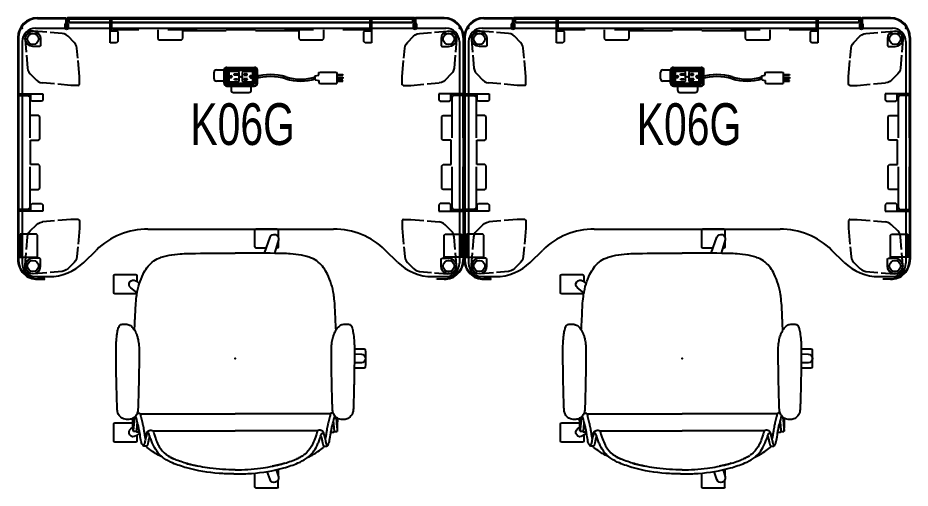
# Model space of a CAD drawing. Header units: inches. Extents: x 0 to 494, y -29 to 538.
# Drawn here: x 258.2 to 350.1, y 293.8 to 342.2 of the extents above; entities that cross this region are included whole.
import ezdxf
from ezdxf.enums import TextEntityAlignment as Align

# ---------------------------------------------------------------- set-up
doc = ezdxf.new("R2010")
doc.units = ezdxf.units.IN
doc.header["$MEASUREMENT"] = 0
for name, color, linetype in [('ELEC', 1, 'Continuous'), ('SEAT', 5, 'Continuous'), ('TABLE', 6, 'Continuous'), ('TABLE-ELEC', 1, 'Continuous'), ('TABLE-HIDDEN', 6, 'Continuous')]:
    doc.layers.add(name, color=color, linetype=linetype)
doc.styles.get("Standard").update_dxf_attribs({"font": 'arial.ttf'})

# ---------------------------------------------------------------- blocks, each defined once
blk = doc.blocks.new('phz570s_2645lc_1p')
at = {"layer": 'TABLE'}
for p, q in [((1.575, 1.07), (4.473, 1.07)), ((1.575, 1.01), (4.473, 1.01)), ((4.473, 1.07), (4.537, 1.044)), ((4.473, 1.01), (4.494, 1.001)), ((4.494, 1.001), (4.503, 0.981)), ((4.503, 0.981), (4.503, 0.07)), ((4.537, 1.044), (4.563, 0.981)), ((4.563, 0.981), (4.589, 1.044)), ((4.589, 1.044), (4.652, 1.07)), ((4.623, 0.981), (4.631, 1.001)), ((4.623, 0.07), (4.623, 0.981)), ((4.631, 1.001), (4.652, 1.01)), ((4.807, 0.967), (4.787, 0.967)), ((4.787, 0.967), (4.787, 0.605)), ((4.807, 0.605), (4.807, 0.967)), ((4.819, 0.605), (4.819, 0.98)), ((4.819, 0.98), (40.181, 0.98)), ((40.181, 0.98), (40.181, 0.605)), ((40.212, 0.967), (40.192, 0.967)), ((40.192, 0.967), (40.192, 0.605)), ((40.212, 0.605), (40.212, 0.967)), ((40.411, 1.044), (40.347, 1.07)), ((40.368, 1.001), (40.347, 1.01)), ((40.377, 0.981), (40.368, 1.001)), ((40.377, 0.07), (40.377, 0.981)), ((40.437, 0.981), (40.411, 1.044)), ((40.463, 1.044), (40.437, 0.981)), ((40.526, 1.07), (40.463, 1.044)), ((40.505, 1.001), (40.497, 0.981)), ((40.497, 0.981), (40.497, 0.07)), ((40.526, 1.01), (40.505, 1.001)), ((43.424, 1.07), (40.526, 1.07)), ((43.424, 1.01), (40.526, 1.01)), ((1.377, 0), (43.623, 0)), ((4.387, 0.456), (4.376, 0.428)), ((4.376, 0.428), (4.376, 0.093)), ((4.376, 0.093), (4.409, -0.014)), ((4.415, 0.467), (4.387, 0.456)), ((4.473, 0.467), (4.415, 0.467)), ((4.435, 0.389), (4.44, 0.403)), ((4.435, 0.093), (4.435, 0.389)), ((4.453, 0.028), (4.435, 0.093)), ((4.44, 0.403), (4.454, 0.408)), ((4.5, -0.018), (4.453, 0.028)), ((4.454, 0.408), (4.473, 0.408)), ((4.487, 0.462), (4.473, 0.467)), ((4.473, 0.408), (4.487, 0.414)), ((4.493, 0.448), (4.487, 0.462)), ((4.487, 0.414), (4.493, 0.428)), ((4.493, 0.428), (4.493, 0.448)), ((4.503, 0.07), (4.623, 0.07)), ((4.673, 0.028), (4.625, -0.018)), ((4.638, 0.462), (4.633, 0.448)), ((4.633, 0.448), (4.633, 0.428)), ((4.633, 0.428), (4.638, 0.414)), ((4.652, 0.467), (4.638, 0.462)), ((4.638, 0.414), (4.652, 0.408)), ((4.71, 0.467), (4.652, 0.467)), ((4.652, 0.408), (4.671, 0.408)), ((4.671, 0.408), (4.685, 0.403)), ((4.691, 0.093), (4.673, 0.028)), ((4.685, 0.403), (4.691, 0.389)), ((4.691, 0.389), (4.691, 0.093)), ((4.738, 0.456), (4.71, 0.467)), ((4.716, -0.014), (4.75, 0.093)), ((4.75, 0.428), (4.738, 0.456)), ((4.75, 0.093), (4.75, 0.428)), ((40.212, 0.605), (4.787, 0.605)), ((4.787, 0.605), (4.787, 0.585)), ((4.787, 0.605), (4.807, 0.605)), ((4.787, 0.585), (40.212, 0.585)), ((40.192, 0.605), (40.212, 0.605)), ((40.212, 0.585), (40.212, 0.605)), ((40.261, 0.456), (40.25, 0.428)), ((40.25, 0.428), (40.25, 0.093)), ((40.25, 0.093), (40.283, -0.014)), ((40.289, 0.467), (40.261, 0.456)), ((40.347, 0.467), (40.289, 0.467)), ((40.309, 0.389), (40.314, 0.403)), ((40.309, 0.093), (40.309, 0.389)), ((40.327, 0.028), (40.309, 0.093)), ((40.314, 0.403), (40.328, 0.408)), ((40.374, -0.018), (40.327, 0.028)), ((40.328, 0.408), (40.347, 0.408)), ((40.361, 0.462), (40.347, 0.467)), ((40.347, 0.408), (40.361, 0.414)), ((40.367, 0.448), (40.361, 0.462)), ((40.361, 0.414), (40.367, 0.428)), ((40.367, 0.428), (40.367, 0.448)), ((40.497, 0.07), (40.377, 0.07)), ((40.547, 0.028), (40.499, -0.018)), ((40.512, 0.462), (40.507, 0.448)), ((40.507, 0.448), (40.507, 0.428)), ((40.507, 0.428), (40.512, 0.414)), ((40.526, 0.467), (40.512, 0.462)), ((40.512, 0.414), (40.526, 0.408)), ((40.584, 0.467), (40.526, 0.467)), ((40.526, 0.408), (40.545, 0.408)), ((40.545, 0.408), (40.559, 0.403)), ((40.565, 0.093), (40.547, 0.028)), ((40.559, 0.403), (40.565, 0.389)), ((40.565, 0.389), (40.565, 0.093)), ((40.612, 0.456), (40.584, 0.467)), ((40.59, -0.014), (40.624, 0.093)), ((40.624, 0.428), (40.612, 0.456)), ((40.624, 0.093), (40.624, 0.428)), ((4.409, -0.014), (4.473, -0.071)), ((4.473, -0.071), (4.563, -0.094)), ((4.563, -0.034), (4.5, -0.018)), ((4.625, -0.018), (4.563, -0.034)), ((4.563, -0.094), (4.652, -0.071)), ((4.652, -0.071), (4.716, -0.014)), ((40.283, -0.014), (40.347, -0.071)), ((40.347, -0.071), (40.437, -0.094)), ((40.437, -0.034), (40.374, -0.018)), ((40.499, -0.018), (40.437, -0.034)), ((40.437, -0.094), (40.526, -0.071)), ((40.526, -0.071), (40.59, -0.014)), ((-0.453, -0.958, 0), (-0.453, -23.84, 0)), ((0, -1.377), (0, -24.213)), ((45, -1.377), (45, -24.213)), ((45.453, -0.958, 0), (45.453, -23.84, 0)), ((20.91, -4.16, -1.135), (20.855, -4.293, -1.135)), ((20.855, -4.293, -1.135), (20.855, -5.707, -1.135)), ((21.042, -4.105, -1.135), (20.91, -4.16, -1.135)), ((23.957, -4.105, -1.135), (21.042, -4.105, -1.135)), ((24.09, -4.16, -1.135), (23.957, -4.105, -1.135)), ((24.145, -4.293, -1.135), (24.09, -4.16, -1.135)), ((24.145, -5.707, -1.135), (24.145, -4.293, -1.135)), ((20.855, -5.707, -1.135), (20.91, -5.84, -1.135)), ((20.91, -5.84, -1.135), (21.042, -5.895, -1.135)), ((21.042, -5.895, -1.135), (23.957, -5.895, -1.135)), ((21.042, -5.895, -1.135), (23.957, -5.895, -1.135)), ((23.957, -5.895, -1.135), (24.09, -5.84, -1.135)), ((24.09, -5.84, -1.135), (24.145, -5.707, -1.135)), ((12.94, -20.685), (32.059, -20.685)), ((6.342, -24.123), (7.629, -22.858)), ((38.657, -24.123), (37.371, -22.858)), ((1.377, -25.59), (2.755, -25.59)), ((42.245, -25.59), (43.623, -25.59)), ((43.623, -25.59), (43.623, -25.59)), ((1.84, -25.809, 0), (1.576, -25.809)), ((1.576, -25.869), (1.84, -25.869, 0)), ((2.336, -25.869), (2.336, -25.809)), ((42.663, -25.869), (42.663, -25.809)), ((43.16, -25.809, 0), (43.424, -25.809)), ((43.424, -25.869), (43.16, -25.869, 0))]:
    blk.add_line(p, q, dxfattribs=at)
at = {"layer": 'TABLE', "extrusion": (-1, 0, 0)}
for p, q in [((40.347, 1.07), (4.652, 1.07)), ((40.347, 1.01), (4.652, 1.01)), ((45.393, -0.958, 0), (45.393, -23.84, 0)), ((42.663, -25.809, 0), (42.663, -25.809, -0.022)), ((42.663, -25.809, -0.022), (43.16, -25.809, 0)), ((43.16, -25.869, 0), (42.663, -25.869, -0.022)), ((42.663, -25.869, -0.022), (42.663, -25.869, 0))]:
    blk.add_line(p, q, dxfattribs=at)
at = {"layer": 'TABLE', "extrusion": (1, 0, 0)}
for p, q in [((-0.393, -0.958, 0), (-0.393, -23.84, 0)), ((2.336, -25.809, -0.022), (1.84, -25.809, 0)), ((1.84, -25.869, 0), (2.336, -25.869, -0.022)), ((2.336, -25.809, 0), (2.336, -25.809, -0.022)), ((2.336, -25.869, -0.022), (2.336, -25.869, 0))]:
    blk.add_line(p, q, dxfattribs=at)
at = {"layer": 'TABLE'}
for centre, radius, start, end in [((1.575, -0.958), 2.028, 90.00001, 179.99999), ((1.575, -0.958), 1.969, 90.00001, 179.99999), ((43.424, -0.958), 2.028, 0.00001, 89.99999), ((43.424, -0.958), 1.969, 0.00001, 89.99999), ((1.377, -1.377), 1.377, 90, 180), ((43.623, -1.377), 1.377, 0, 90), ((12.94, -28.263), 7.578, 90, 134.5), ((32.059, -28.263), 7.578, 45.5, 90), ((1.572, -23.843), 2.025, 179.91681, 270.09583), ((1.576, -23.84, 0), 1.969, 180.01236, 269.99752), ((43.427, -23.843), 2.025, 269.90417, 0.08319), ((43.424, -23.84, 0), 1.969, 270.00248, 359.98764), ((1.377, -24.213), 1.377, 180, 270), ((2.755, -20.472), 5.118, 270, 314.5), ((42.245, -20.472), 5.118, 225.5, 270), ((43.623, -24.213), 1.377, 270, 0)]:
    blk.add_arc(centre, radius, start, end, dxfattribs=at)
for p in [(0, 0), (45, 0)]:
    blk.add_point(p, dxfattribs=at)
at = {"layer": 'TABLE-ELEC'}
blk.add_point((22.5, -5, -1.135), dxfattribs=at)
at = {"layer": 'TABLE-HIDDEN'}
for p, q in [((9.055, 0.911), (9.154, 1.01)), ((9.154, 0.951), (9.114, 0.911)), ((9.154, 1.01), (12, 1.01)), ((9.212, 0.951), (9.154, 0.951)), ((9.212, 0.087), (9.212, 0.951)), ((15, 1.01), (18, 1.01)), ((21, 1.01), (24, 1.01)), ((27, 1.01), (30, 1.01)), ((33, 1.01), (35.846, 1.01)), ((35.846, 0.95), (35.788, 0.95)), ((35.788, 0.95), (35.788, 0.086)), ((35.846, 1.01), (35.945, 0.911)), ((35.886, 0.91), (35.846, 0.95)), ((9.055, -1.49), (9.055, 0.911)), ((9.114, 0.911), (9.114, -0.27)), ((9.282, -0.08), (9.212, 0.087)), ((35.788, 0.086), (35.719, -0.081)), ((35.886, -0.27), (35.886, 0.91)), ((35.945, 0.911), (35.945, -1.49)), ((9.114, -0.27), (9.704, -0.27)), ((9.448, -0.15), (9.282, -0.08)), ((12, -0.15), (9.448, -0.15)), ((9.704, -0.27), (9.823, -0.389)), ((9.823, -0.389), (9.823, -1.372)), ((13.956, -0.15), (13.956, -1.063)), ((18, -0.15), (15, -0.15)), ((16.516, -1.063), (16.516, -0.24)), ((16.516, -0.24), (21, -0.24)), ((24, -0.15), (21, -0.15)), ((24, -0.24), (28.484, -0.24)), ((30, -0.15), (27, -0.15)), ((28.484, -0.24), (28.484, -1.063)), ((31.043, -1.063), (31.043, -0.15)), ((35.552, -0.15), (33, -0.15)), ((35.178, -0.389), (35.296, -0.27)), ((35.178, -1.372), (35.178, -0.389)), ((35.296, -0.27), (35.886, -0.27)), ((35.719, -0.081), (35.552, -0.15)), ((9.704, -1.49), (9.055, -1.49)), ((9.823, -1.372), (9.704, -1.49)), ((13.956, -1.063), (14.075, -1.181)), ((14.075, -1.181), (16.397, -1.181)), ((16.397, -1.181), (16.516, -1.063)), ((28.484, -1.063), (28.602, -1.181)), ((28.602, -1.181), (30.925, -1.181)), ((30.925, -1.181), (31.043, -1.063)), ((35.295, -1.49), (35.178, -1.372)), ((35.945, -1.49), (35.295, -1.49)), ((-0.393, -6.856), (-0.294, -6.757)), ((-0.393, -11.296), (-0.393, -6.856)), ((-0.294, -6.816), (-0.334, -6.855)), ((-0.334, -6.855), (-0.334, -6.914)), ((-0.334, -6.914), (0.53, -6.914)), ((-0.294, -6.757), (2.107, -6.757)), ((0.887, -6.816), (-0.294, -6.816)), ((0.53, -6.914), (0.698, -6.983)), ((0.698, -6.983), (0.766, -7.15)), ((0.766, -7.15), (0.766, -11.296)), ((0.887, -7.406), (0.887, -6.816)), ((2.107, -6.757), (2.107, -7.407)), ((45.294, -6.757), (42.893, -6.757)), ((42.893, -6.757), (42.893, -7.407)), ((44.112, -7.406), (44.112, -6.816)), ((44.112, -6.816), (45.293, -6.816)), ((44.302, -6.983), (44.233, -7.15)), ((44.233, -7.15), (44.233, -11.296)), ((44.469, -6.914), (44.302, -6.983)), ((45.333, -6.914), (44.469, -6.914)), ((45.293, -6.816), (45.333, -6.855)), ((45.393, -6.856), (45.294, -6.757)), ((45.333, -6.855), (45.333, -6.914)), ((45.393, -11.296), (45.393, -6.856)), ((1.005, -7.524), (0.887, -7.406)), ((1.989, -7.524), (1.005, -7.524)), ((2.107, -7.407), (1.989, -7.524)), ((42.893, -7.407), (43.011, -7.524)), ((43.011, -7.524), (43.994, -7.524)), ((43.994, -7.524), (44.112, -7.406)), ((1.68, -8.977), (0.766, -8.977)), ((1.798, -9.095), (1.68, -8.977)), ((1.798, -11.418), (1.798, -9.095)), ((43.202, -9.095), (43.32, -8.977)), ((43.202, -11.418), (43.202, -9.095)), ((43.32, -8.977), (44.233, -8.977)), ((0.857, -14.056), (0.857, -11.536)), ((0.857, -11.536), (1.68, -11.536)), ((1.68, -11.536), (1.798, -11.418)), ((43.32, -11.536), (43.202, -11.418)), ((44.143, -11.536), (43.32, -11.536)), ((44.143, -14.056), (44.143, -11.536)), ((-0.393, -18.736), (-0.393, -14.296)), ((0.766, -14.296), (0.766, -18.442)), ((1.68, -14.056), (0.857, -14.056)), ((1.798, -14.174), (1.68, -14.056)), ((1.798, -16.497), (1.798, -14.174)), ((43.202, -14.174), (43.32, -14.056)), ((43.202, -16.497), (43.202, -14.174)), ((43.32, -14.056), (44.143, -14.056)), ((44.233, -14.296), (44.233, -18.442)), ((45.393, -18.736), (45.393, -14.296)), ((1.68, -16.615), (1.798, -16.497)), ((43.32, -16.615), (43.202, -16.497)), ((0.766, -16.615), (1.68, -16.615)), ((44.233, -16.615), (43.32, -16.615)), ((0.887, -18.186), (1.005, -18.067)), ((0.887, -18.776), (0.887, -18.186)), ((1.005, -18.067), (1.989, -18.067)), ((1.989, -18.067), (2.107, -18.186)), ((2.107, -18.186), (2.107, -18.835)), ((43.011, -18.067), (42.893, -18.186)), ((42.893, -18.186), (42.893, -18.835)), ((43.994, -18.067), (43.011, -18.067)), ((44.112, -18.186), (43.994, -18.067)), ((44.112, -18.776), (44.112, -18.186)), ((-0.294, -18.835), (-0.393, -18.736)), ((0.53, -18.678), (-0.334, -18.678)), ((-0.334, -18.678), (-0.334, -18.736)), ((-0.334, -18.736), (-0.294, -18.776)), ((-0.294, -18.776), (0.887, -18.776)), ((2.107, -18.835), (-0.294, -18.835)), ((0.697, -18.609), (0.53, -18.678)), ((0.766, -18.442), (0.697, -18.609)), ((42.893, -18.835), (45.294, -18.835)), ((45.293, -18.776), (44.112, -18.776)), ((44.233, -18.442), (44.302, -18.609)), ((44.302, -18.609), (44.469, -18.678)), ((44.469, -18.678), (45.334, -18.678)), ((45.334, -18.736), (45.293, -18.776)), ((45.294, -18.835), (45.393, -18.736)), ((45.334, -18.678), (45.334, -18.736)), ((-0.334, -21.216), (-0.393, -21.216)), ((-0.393, -21.216), (-0.393, -23.49)), ((-0.334, -23.49), (-0.334, -21.216)), ((1.457, -21.216), (-0.226, -21.216)), ((-0.226, -21.216), (-0.226, -23.519)), ((1.575, -21.334), (1.457, -21.216)), ((1.575, -23.579), (1.575, -21.334)), ((43.424, -21.334), (43.542, -21.216)), ((43.424, -23.579), (43.424, -21.334)), ((43.542, -21.216), (45.225, -21.216)), ((45.225, -21.216), (45.225, -23.519)), ((45.334, -23.49), (45.334, -21.216)), ((45.334, -21.216), (45.393, -21.216)), ((45.393, -21.216), (45.393, -23.49)), ((-0.393, -23.49), (-0.305, -23.579)), ((-0.304, -23.519), (-0.334, -23.49)), ((-0.305, -23.579), (1.575, -23.579)), ((-0.226, -23.519), (-0.304, -23.519)), ((45.304, -23.579), (43.424, -23.579)), ((45.225, -23.519), (45.304, -23.519)), ((45.393, -23.49), (45.304, -23.579)), ((45.304, -23.519), (45.334, -23.49))]:
    blk.add_line(p, q, dxfattribs=at)
at = {"layer": 'TABLE-HIDDEN', "extrusion": (0, -1, 0)}
for p, q in [((0.313, -0.891), (0.289, -1.174)), ((0.433, -0.634), (0.313, -0.891)), ((0.634, -0.433), (0.433, -0.634)), ((0.891, -0.313), (0.634, -0.433)), ((1.174, -0.289), (0.891, -0.313)), ((2.543, -0.408), (1.174, -0.289)), ((4.106, -0.545), (2.857, -0.436)), ((4.33, -0.591), (4.106, -0.545)), ((4.537, -0.688), (4.33, -0.591)), ((4.716, -0.83), (4.537, -0.688)), ((5.345, -1.459), (4.716, -0.83)), ((39.655, -1.459), (40.284, -0.83)), ((40.284, -0.83), (40.463, -0.688)), ((40.463, -0.688), (40.67, -0.591)), ((40.67, -0.591), (40.894, -0.545)), ((40.894, -0.545), (42.143, -0.436)), ((42.457, -0.408), (43.826, -0.289)), ((43.826, -0.289), (44.109, -0.313)), ((44.109, -0.313), (44.366, -0.433)), ((44.366, -0.433), (44.567, -0.634)), ((44.567, -0.634), (44.687, -0.891)), ((44.687, -0.891), (44.711, -1.174)), ((0.289, -1.174), (0.401, -2.46)), ((5.487, -1.638), (5.345, -1.459)), ((5.583, -1.845), (5.487, -1.638)), ((39.417, -1.845), (39.513, -1.638)), ((39.513, -1.638), (39.655, -1.459)), ((44.711, -1.174), (44.599, -2.46)), ((5.63, -2.069), (5.583, -1.845)), ((5.718, -3.078), (5.63, -2.069)), ((39.282, -3.078), (39.37, -2.069)), ((39.37, -2.069), (39.417, -1.845)), ((0.43, -2.79), (0.545, -4.106)), ((5.886, -5.002), (5.74, -3.332)), ((39.114, -5.002), (39.26, -3.332)), ((44.57, -2.79), (44.455, -4.106)), ((0.545, -4.106), (0.591, -4.33)), ((0.591, -4.33), (0.688, -4.537)), ((0.688, -4.537), (0.83, -4.716)), ((44.312, -4.537), (44.17, -4.716)), ((44.409, -4.33), (44.312, -4.537)), ((44.455, -4.106), (44.409, -4.33)), ((0.83, -4.716), (1.459, -5.345)), ((1.459, -5.345), (1.638, -5.487)), ((1.638, -5.487), (1.845, -5.583)), ((5.889, -5.071), (5.886, -5.002)), ((5.889, -5.771), (5.889, -5.071)), ((39.111, -5.071), (39.114, -5.002)), ((39.111, -5.771), (39.111, -5.071)), ((43.362, -5.487), (43.155, -5.583)), ((43.541, -5.345), (43.362, -5.487)), ((44.17, -4.716), (43.541, -5.345)), ((1.845, -5.583), (2.069, -5.629)), ((5.771, -5.889), (5.83, -5.873)), ((5.83, -5.873), (5.873, -5.83)), ((5.873, -5.83), (5.889, -5.771)), ((39.127, -5.83), (39.111, -5.771)), ((39.17, -5.873), (39.127, -5.83)), ((39.229, -5.889), (39.17, -5.873)), ((43.155, -5.583), (42.931, -5.629))]:
    blk.add_line(p, q, dxfattribs=at)
at = {"layer": 'TABLE-HIDDEN', "extrusion": (1, 1.22465e-16, 0)}
for p, q in [((0.315, -1.102), (0.375, -0.801)), ((0.375, -0.801), (0.546, -0.546)), ((0.546, -0.546), (0.801, -0.375)), ((0.801, -0.375), (1.103, -0.315)), ((1.103, -0.315), (1.404, -0.375)), ((1.404, -0.375), (1.659, -0.546)), ((1.659, -0.546), (1.83, -0.801)), ((1.83, -0.801), (1.89, -1.102)), ((0.375, -1.404), (0.315, -1.102)), ((0.546, -1.659), (0.375, -1.404)), ((0.801, -1.83), (0.546, -1.659)), ((1.103, -1.89), (0.801, -1.83)), ((1.881, -1.817), (1.855, -1.855)), ((1.89, -1.772), (1.881, -1.817)), ((1.89, -1.102), (1.89, -1.772)), ((1.772, -1.89), (1.103, -1.89)), ((1.817, -1.881), (1.772, -1.89)), ((1.855, -1.855), (1.817, -1.881))]:
    blk.add_line(p, q, dxfattribs=at)
at = {"layer": 'TABLE-HIDDEN', "extrusion": (-1, 1.22465e-16, 0)}
for p, q in [((43.17, -0.801), (43.11, -1.102)), ((43.341, -0.546), (43.17, -0.801)), ((43.596, -0.375), (43.341, -0.546)), ((43.897, -0.315), (43.596, -0.375)), ((44.199, -0.375), (43.897, -0.315)), ((44.454, -0.546), (44.199, -0.375)), ((44.625, -0.801), (44.454, -0.546)), ((44.685, -1.102), (44.625, -0.801)), ((43.11, -1.102), (43.11, -1.772)), ((43.11, -1.772), (43.119, -1.817)), ((43.119, -1.817), (43.145, -1.855)), ((43.897, -1.89), (44.199, -1.83)), ((44.199, -1.83), (44.454, -1.659)), ((44.454, -1.659), (44.625, -1.404)), ((44.625, -1.404), (44.685, -1.102)), ((43.145, -1.855), (43.183, -1.881)), ((43.183, -1.881), (43.228, -1.89)), ((43.228, -1.89), (43.897, -1.89))]:
    blk.add_line(p, q, dxfattribs=at)
at = {"layer": 'TABLE-HIDDEN', "extrusion": (1, 6.12323e-17, 0)}
for p, q in [((3.318, -5.739), (2.069, -5.63)), ((5.002, -5.886), (3.65, -5.768)), ((5.071, -5.889), (5.002, -5.886)), ((5.771, -5.889), (5.071, -5.889))]:
    blk.add_line(p, q, dxfattribs=at)
at = {"layer": 'TABLE-HIDDEN', "extrusion": (-1, 6.12323e-17, 0)}
for p, q in [((39.229, -5.889), (39.929, -5.889)), ((39.929, -5.889), (39.998, -5.886)), ((39.998, -5.886), (41.35, -5.768)), ((41.682, -5.739), (42.931, -5.63))]:
    blk.add_line(p, q, dxfattribs=at)
at = {"layer": 'TABLE-HIDDEN', "extrusion": (0, 1, 0)}
for p, q in [((1.459, -20.247), (1.638, -20.105)), ((1.638, -20.105), (1.845, -20.008)), ((1.845, -20.008), (2.069, -19.962)), ((5.771, -19.702), (5.83, -19.718)), ((5.83, -19.718), (5.873, -19.761)), ((5.873, -19.761), (5.889, -19.821)), ((5.889, -19.821), (5.889, -20.521)), ((39.127, -19.761), (39.111, -19.821)), ((39.111, -19.821), (39.111, -20.521)), ((39.17, -19.718), (39.127, -19.761)), ((39.229, -19.702), (39.17, -19.718)), ((43.155, -20.008), (42.931, -19.962)), ((43.362, -20.105), (43.155, -20.008)), ((43.541, -20.247), (43.362, -20.105)), ((0.591, -21.262), (0.688, -21.055)), ((0.688, -21.055), (0.83, -20.876)), ((0.83, -20.876), (1.459, -20.247)), ((5.886, -20.589), (5.74, -22.26)), ((5.889, -20.521), (5.886, -20.589)), ((39.111, -20.521), (39.114, -20.589)), ((39.114, -20.589), (39.26, -22.26)), ((44.17, -20.876), (43.541, -20.247)), ((44.312, -21.055), (44.17, -20.876)), ((44.409, -21.262), (44.312, -21.055)), ((0.43, -22.801), (0.545, -21.486)), ((0.545, -21.486), (0.591, -21.262)), ((44.455, -21.486), (44.409, -21.262)), ((44.57, -22.801), (44.455, -21.486)), ((5.718, -22.513), (5.63, -23.523)), ((39.282, -22.513), (39.37, -23.523)), ((0.289, -24.418), (0.401, -23.131)), ((5.583, -23.746), (5.487, -23.954)), ((5.63, -23.523), (5.583, -23.746)), ((39.37, -23.523), (39.417, -23.746)), ((39.417, -23.746), (39.513, -23.954)), ((44.711, -24.418), (44.599, -23.131)), ((0.313, -24.701), (0.289, -24.418)), ((0.433, -24.958), (0.313, -24.701)), ((4.716, -24.762), (4.537, -24.904)), ((5.345, -24.133), (4.716, -24.762)), ((5.487, -23.954), (5.345, -24.133)), ((39.513, -23.954), (39.655, -24.133)), ((39.655, -24.133), (40.284, -24.762)), ((40.284, -24.762), (40.463, -24.904)), ((44.567, -24.958), (44.687, -24.701)), ((44.687, -24.701), (44.711, -24.418)), ((0.634, -25.158), (0.433, -24.958)), ((0.891, -25.278), (0.634, -25.158)), ((1.174, -25.303), (0.891, -25.278)), ((2.543, -25.183), (1.174, -25.303)), ((4.106, -25.046), (2.857, -25.156)), ((4.33, -25), (4.106, -25.046)), ((4.537, -24.904), (4.33, -25)), ((40.463, -24.904), (40.67, -25)), ((40.67, -25), (40.894, -25.046)), ((40.894, -25.046), (42.143, -25.156)), ((42.457, -25.183), (43.826, -25.303)), ((43.826, -25.303), (44.109, -25.278)), ((44.109, -25.278), (44.366, -25.158)), ((44.366, -25.158), (44.567, -24.958))]:
    blk.add_line(p, q, dxfattribs=at)
at = {"layer": 'TABLE-HIDDEN', "extrusion": (1, -6.12323e-17, 0)}
for p, q in [((3.318, -19.853), (2.069, -19.962)), ((5.002, -19.705), (3.65, -19.824)), ((5.071, -19.702), (5.002, -19.705)), ((5.771, -19.702), (5.071, -19.702))]:
    blk.add_line(p, q, dxfattribs=at)
at = {"layer": 'TABLE-HIDDEN', "extrusion": (-1, -6.12323e-17, 0)}
for p, q in [((39.229, -19.702), (39.929, -19.702)), ((39.929, -19.702), (39.998, -19.705)), ((39.998, -19.705), (41.35, -19.824)), ((41.682, -19.853), (42.931, -19.962))]:
    blk.add_line(p, q, dxfattribs=at)
at = {"layer": 'TABLE-HIDDEN', "extrusion": (1, -1.22465e-16, 0)}
for p, q in [((0.801, -23.762), (0.546, -23.932)), ((1.103, -23.702), (0.801, -23.762)), ((1.772, -23.702), (1.103, -23.702)), ((1.817, -23.711), (1.772, -23.702)), ((1.855, -23.736), (1.817, -23.711)), ((1.881, -23.775), (1.855, -23.736)), ((1.89, -23.82), (1.881, -23.775)), ((1.89, -24.489), (1.89, -23.82)), ((0.375, -24.188), (0.315, -24.489)), ((0.315, -24.489), (0.375, -24.79)), ((0.546, -23.932), (0.375, -24.188)), ((0.375, -24.79), (0.546, -25.046)), ((1.659, -25.046), (1.83, -24.79)), ((1.83, -24.79), (1.89, -24.489)), ((0.546, -25.046), (0.801, -25.217)), ((0.801, -25.217), (1.103, -25.276)), ((1.103, -25.276), (1.404, -25.217)), ((1.404, -25.217), (1.659, -25.046))]:
    blk.add_line(p, q, dxfattribs=at)
at = {"layer": 'TABLE-HIDDEN', "extrusion": (-1, -1.22465e-16, 0)}
for p, q in [((43.11, -23.82), (43.119, -23.775)), ((43.11, -24.489), (43.11, -23.82)), ((43.119, -23.775), (43.145, -23.736)), ((43.145, -23.736), (43.183, -23.711)), ((43.183, -23.711), (43.228, -23.702)), ((43.228, -23.702), (43.897, -23.702)), ((43.897, -23.702), (44.199, -23.762)), ((44.199, -23.762), (44.454, -23.932)), ((43.17, -24.79), (43.11, -24.489)), ((43.341, -25.046), (43.17, -24.79)), ((44.454, -23.932), (44.625, -24.188)), ((44.625, -24.79), (44.454, -25.046)), ((44.625, -24.188), (44.685, -24.489)), ((44.685, -24.489), (44.625, -24.79)), ((43.596, -25.217), (43.341, -25.046)), ((43.897, -25.276), (43.596, -25.217)), ((44.199, -25.217), (43.897, -25.276)), ((44.454, -25.046), (44.199, -25.217))]:
    blk.add_line(p, q, dxfattribs=at)
at = {"layer": 'TABLE-HIDDEN'}
for centre in [(1.103, -1.102), (43.897, -1.102), (1.103, -24.489), (43.897, -24.489)]:
    blk.add_circle(centre, 0.571, dxfattribs=at)
blk = doc.blocks.new('gy1412_1_0p')
at = {"layer": 'ELEC'}
for p, q in [((-1.424, 0.964), (1.424, 0.964)), ((-1.724, -0.664), (-1.724, 0.664)), ((-1.424, 0.604), (-1.424, -0.604)), ((1.364, 0.664), (-1.364, 0.664)), ((1.273, 0.655), (-1.293, 0.655)), ((-1.293, 0.655), (-1.293, -0.65)), ((1.273, -0.65), (1.273, 0.655)), ((1.424, -0.604), (1.424, 0.604)), ((1.724, -0.664), (1.724, 0.664)), ((-1.364, -0.664), (1.364, -0.664)), ((-1.293, -0.65), (1.273, -0.65)), ((-1.424, -0.964), (1.424, -0.964))]:
    blk.add_line(p, q, dxfattribs=at)
for centre, radius, start, end in [((-1.424, 0.664), 0.3, 90, 180), ((1.424, 0.664), 0.3, 0, 90), ((-1.364, 0.604), 0.06, 90, 180), ((1.364, 0.604), 0.06, 0, 90), ((-1.424, -0.664), 0.3, 180, 270), ((-1.364, -0.604), 0.06, 180, 270), ((1.364, -0.604), 0.06, 270, 0), ((1.424, -0.664), 0.3, 270, 0)]:
    blk.add_arc(centre, radius, start, end, dxfattribs=at)
for p in [(0, 0.764), (0, 0)]:
    blk.add_point(p, dxfattribs=at)
blk = doc.blocks.new('gy1414_k06g_0p')
at = {"layer": 'ELEC'}
for p, q in [((-2.75, -0.202), (-2.75, 0.457)), ((-2.5, 0.707), (-1.5, 0.707)), ((-1.5, 0.707), (-1.5, -0.718)), ((-1.485, 0.587), (-1.489, -0.587)), ((-1.36, 0.711), (1.357, 0.711)), ((-1.146, 0.53), (-1.241, 0.443)), ((-1.241, 0.443), (-1.241, -0.448)), ((-0.251, 0.53), (-1.146, 0.53)), ((-1.099, -0.103), (-1.099, 0.104)), ((-1.099, 0.104), (-1.008, 0.104)), ((-0.685, 0.293), (-0.318, 0.293)), ((-0.681, 0.175), (-0.685, 0.293)), ((-0.318, 0.175), (-0.681, 0.175)), ((-0.318, 0.293), (-0.318, 0.175)), ((-0.168, 0.447), (-0.251, 0.53)), ((-0.168, -0.44), (-0.168, 0.447)), ((0.251, 0.53), (0.156, 0.443)), ((0.156, 0.443), (0.156, -0.448)), ((1.146, 0.53), (0.251, 0.53)), ((0.645, 0.293), (0.337, 0.293)), ((0.337, 0.293), (0.337, 0.179)), ((0.337, 0.179), (0.645, 0.179)), ((0.645, 0.179), (0.645, 0.293)), ((1.097, 0.104), (1.006, 0.104)), ((1.097, -0.103), (1.097, 0.104)), ((1.229, 0.447), (1.146, 0.53)), ((1.229, -0.44), (1.229, 0.447)), ((1.482, -0.587), (1.482, 0.586)), ((7.67, 0.082), (8.043, 0.156)), ((7.67, -0.316), (7.67, 0.082)), ((8.043, 0.43), (8.205, 0.467)), ((8.043, 0.156), (8.043, 0.43)), ((8.205, 0.467), (9.743, 0.467)), ((9.743, 0.467), (9.879, 0.455)), ((9.879, 0.455), (9.879, -0.689)), ((9.879, 0.233), (10.519, 0.233)), ((10.519, 0.167), (9.879, 0.167)), ((10.519, 0.233), (10.519, 0.167)), ((-1.5, -0.452), (-2.5, -0.452)), ((-1.5, -0.718), (-1, -0.718)), ((-1.5, -0.718), (1.25, -0.718)), ((-1.364, -0.712), (1.357, -0.712)), ((-1.241, -0.448), (-1.15, -0.531)), ((-1.15, -0.531), (-0.262, -0.531)), ((-1.009, -0.103), (-1.099, -0.103)), ((-1, -0.718), (-1, -1.367)), ((-0.653, -0.322), (-0.653, -0.204)), ((-0.653, -0.204), (-0.349, -0.204)), ((-0.349, -0.318), (-0.653, -0.322)), ((-0.349, -0.204), (-0.349, -0.318)), ((-0.262, -0.531), (-0.168, -0.44)), ((0.156, -0.448), (0.247, -0.531)), ((0.247, -0.531), (1.135, -0.531)), ((0.673, -0.208), (0.306, -0.208)), ((0.306, -0.208), (0.306, -0.322)), ((0.306, -0.322), (0.669, -0.322)), ((0.669, -0.322), (0.673, -0.208)), ((1.007, -0.103), (1.097, -0.103)), ((1.08, -1.367), (1.08, -0.718)), ((1.135, -0.531), (1.229, -0.44)), ((7.67, -0.316), (8.043, -0.391)), ((8.043, -0.391), (8.043, -0.665)), ((8.043, -0.665), (8.205, -0.702)), ((8.205, -0.702), (9.743, -0.702)), ((9.743, -0.702), (9.879, -0.689)), ((9.879, -0.059), (10.519, -0.059)), ((10.519, -0.185), (9.879, -0.185)), ((10.519, -0.388), (9.879, -0.388)), ((9.879, -0.454), (10.519, -0.454)), ((10.519, -0.059), (10.519, -0.185)), ((10.519, -0.454), (10.519, -0.388)), ((-0.75, -1.617), (0.83, -1.617))]:
    blk.add_line(p, q, dxfattribs=at)
for centre, radius, start, end in [((-2.5, 0.457), 0.25, 90, 180), ((-1.36, 0.586), 0.125, 90, 179.79846), ((-1.008, 0), 0.104, 269.69678, 90.30322), ((1.006, 0), 0.104, 89.69678, 270.30322), ((1.357, 0.586), 0.125, 0, 90), ((3.061, -5.277), 5.495, 73.26133, 106.73867), ((3.061, -5.477), 5.495, 73.26133, 106.73867), ((-2.5, -0.202), 0.25, 180, 270), ((-1.364, -0.587), 0.125, 179.79846, 270), ((1.357, -0.587), 0.125, 270, 0), ((6.16, 4.811), 5.058, 252.54753, 287.45247), ((6.16, 4.61), 5.058, 252.54753, 287.45247), ((-0.75, -1.367), 0.25, 180, 270), ((0.83, -1.367), 0.25, 270, 0)]:
    blk.add_arc(centre, radius, start, end, dxfattribs=at)
blk.add_point((0, 0), dxfattribs=at)
at = {"layer": 'ELEC', "width": 0.7}
blk.add_text('K06G', height=4.3, dxfattribs=at).set_placement((0.188, -7.029), align=Align.CENTER)
blk = doc.blocks.new('1COSM_MIDBACK_FXDARMS_0P')
at = {"layer": 'SEAT'}
for p, q in [((-4.648, 12.174), (-4.645, 12.175)), ((-3.004, 12.218), (-3.004, 12.218)), ((0.867, 12.27), (0.946, 12.27)), ((-7.542, 10.189), (-7.542, 10.189)), ((-7.54, 10.19), (-7.541, 10.359)), ((-7.42, 10.505), (-7.513, 10.484)), ((8.525, 10.131), (7.916, 10.131)), ((-9.045, 9.156), (-9.041, 9.326)), ((-8.87, 9.559), (-9.001, 9.486)), ((-7.593, 9.862), (-7.593, 10.067)), ((-7.593, 10.067), (-7.593, 10.067)), ((-5.691, 9.814), (-5.691, 0.001)), ((-2.996, 9.948), (-2.996, 9.948)), ((0.946, 9.896), (0.867, 9.896)), ((0.946, 9.896), (0.946, 9.896)), ((-9.165, 9.071), (-9.165, 9.071)), ((-7.467, 8.483), (-7.467, 0.001)), ((-11.906, 0.152), (-11.906, -0.151)), ((-7.467, -8.482), (-7.467, 0.001)), ((-5.691, -9.813), (-5.691, 0.001)), ((-13.247, -4.404), (-12.533, -4.404)), ((13.247, -4.403), (12.535, -4.403)), ((-9.165, -9.07), (-9.165, -9.07)), ((-9.045, -9.155), (-9.041, -9.325)), ((-8.87, -9.558), (-9.001, -9.485)), ((-7.593, -9.861), (-7.593, -10.066)), ((-7.593, -10.066), (-7.593, -10.066)), ((-4.648, -9.991), (-4.645, -9.991)), ((-2.996, -9.947), (-2.996, -9.947)), ((0.867, -9.895), (0.946, -9.895)), ((0.946, -9.895), (0.946, -9.895)), ((-7.542, -10.188), (-7.542, -10.188)), ((-7.54, -10.189), (-7.541, -10.358)), ((-7.42, -10.504), (-7.513, -10.483)), ((-4.645, -12.174), (-4.648, -12.173)), ((-3.004, -12.217), (-3.004, -12.217)), ((0.946, -12.269), (0.867, -12.269))]:
    blk.add_line(p, q, dxfattribs=at)
for points in [[(-7.907, 10.118, -0.005317), (-8.524, 10.13, -0.404093), (-8.641, 10.25), (-8.642, 12.383, -0.406566), (-8.526, 12.503)], [(-8.526, 12.503, -0.015215), (-6.759, 12.504, -0.404095), (-6.642, 12.385), (-6.641, 10.542)], [(-5.52, 10.06, -0.038333), (-5.685, 10.11, -0.152885), (-6.116, 10.461, -0.094387), (-6.268, 10.822, -0.106386), (-6.268, 11.343, -0.162304), (-5.943, 11.899, -0.105762), (-5.604, 12.085, -0.017853), (-5.521, 12.107)], [(-5.521, 12.107, -0.022949), (-5.361, 12.136, -0.015279), (-5.197, 12.152, -0.006122), (-5.088, 12.159, -0.002587), (-4.978, 12.163, -0.001579), (-4.648, 12.174)], [(-4.645, 12.175, -0.001688), (-3.004, 12.218)], [(-3.004, 12.218, -0.004543), (0.383, 12.269, -0.000848), (0.867, 12.27)], [(0.946, 12.27, -0.03014), (2.387, 12.18, -0.016683), (2.845, 12.107, -0.01807), (3.072, 12.054, -0.021348), (3.171, 12.023, -0.009947), (3.198, 12.011)], [(0.946, 12.27, -0.004462), (0.946, 12.27, 0.002349), (0.946, 12.27, -0.001223), (0.946, 12.27)], [(3.198, 12.011, -0.039399), (3.373, 11.918, -0.005316), (3.399, 11.902)], [(6.779, 10.129, -0.000182), (6.758, 10.13, -0.404093), (6.641, 10.25), (6.64, 12.383, -0.406566), (6.757, 12.503)], [(6.757, 12.503, -0.015215), (8.523, 12.504, -0.404095), (8.64, 12.385), (8.641, 10.251, -0.406567), (8.525, 10.131, -0.005319)], [(3.499, 11.047, -0.073677), (3.44, 10.882, -0.032574), (3.382, 10.788, -0.046527), (3.227, 10.61, -0.03414), (3.058, 10.469, -0.037046), (2.804, 10.311, -0.026571), (2.546, 10.192, -0.00977), (2.432, 10.149)], [(3.399, 11.902, -0.026397), (3.43, 11.879, -0.049647), (3.468, 11.84, -0.112093), (3.51, 11.757, -0.010874)], [(3.511, 11.749, -0.06222), (3.537, 11.343, -0.02574), (3.514, 11.129, -0.00791), (3.499, 11.047)], [(-8.915, 9.445, -0.32302), (-8.893, 9.536, -0.065564), (-8.845, 9.579, -0.062642), (-8.738, 9.636, -0.022502), (-8.655, 9.664, -0.029623), (-8.433, 9.714, -0.00042), (-7.69, 9.838, 0.007705), (-7.281, 9.911, 0.010203), (-6.892, 9.998, 0.001291), (-6.09, 10.2, 0.034428), (-5.986, 10.236, 0.093045), (-5.941, 10.263, 0.093045)], [(-7.698, 9.811), (-7.99, 10.24, -0.970099), (-7.27, 10.763), (-7.09, 10.531)], [(-7.593, 10.067, -0.19788), (-7.542, 10.189)], [(-6.558, 10.094, 0.002262), (-6.662, 10.104, 0.003859), (-7.003, 10.136, -0.000097), (-7.267, 10.158, -0.002591), (-7.548, 10.183)], [(-7.542, 10.189, -0.020872), (-7.541, 10.19, -0.013811), (-7.54, 10.191)], [(-7.541, 10.359, -0.112783), (-7.513, 10.484)], [(-6.027, 10.346, 0.022424), (-6.126, 10.368, 0.019341), (-6.426, 10.408, 0.006238), (-7.057, 10.467, -0.008552), (-7.358, 10.494, -0.071003), (-7.42, 10.505, -1.124994), (-7.416, 10.511, -0.054719), (-7.308, 10.522, -0.008938), (-6.57, 10.542, -0.000914), (-6.168, 10.548)], [(-6.126, 10.368, -0.080124), (-6.056, 10.38, -0.080124)], [(2.432, 10.149, -0.020095), (2.119, 10.053, -0.022293), (1.69, 9.959)], [(2.914, 10.373, -0.00219), (4.534, 10.293)], [(4.534, 10.293, -0.026044), (6.363, 10.166)], [(6.363, 10.166, 0.000831), (6.371, 10.165)], [(6.371, 10.165, -0.007276), (6.591, 10.133)], [(6.591, 10.133, -0.073515), (8.682, 9.484, -0.041882), (9.332, 9.099, -0.142587), (10.329, 7.864, -0.034329), (10.506, 7.352, -0.022856), (10.629, 6.807, -0.026816), (10.77, 5.662, -0.010359), (10.809, 4.881, -0.005352), (10.825, 4.09, -0.002666), (10.829, 0.001)], [(6.759, 10.103), (7.27, 10.763, -0.970099), (7.99, 10.24), (7.731, 9.86)], [(-11.271, 4.99, -0.034877), (-10.771, 6.456, -0.05021), (-10.305, 7.308, -0.087542), (-9.531, 8.091, -0.052088), (-8.772, 8.518, -0.015009), (-8.395, 8.669, -0.008364), (-7.947, 8.824, 0.027315), (-7.798, 8.88, 0.151903), (-7.71, 8.955, 0.27593), (-7.713, 9.02, 0.066567), (-7.735, 9.045, 0.070186), (-7.811, 9.097, 0.033849), (-7.933, 9.148, 0.025217), (-8.166, 9.215, 0.01256), (-8.446, 9.275, -0.011283), (-8.654, 9.316, -0.036208), (-8.8, 9.359, -0.066887), (-8.881, 9.403, -0.121629), (-8.915, 9.445, -0.173245)], [(-9.165, 9.071, -0.023633), (-9.044, 9.196)], [(-9.041, 9.326, -0.110933), (-9.001, 9.486)], [(-5.649, 10.096, -0.172127), (-5.63, 9.894, -0.068765), (-5.644, 9.857, -0.132749), (-5.685, 9.818, -0.038053), (-5.729, 9.797, -0.020456), (-5.79, 9.776, -0.009272), (-5.866, 9.755, -0.00216), (-6.128, 9.69, -0.00375), (-6.654, 9.559, -0.005826), (-6.831, 9.518, -0.009376), (-7.108, 9.464, -0.004667), (-7.394, 9.417, 0.000396), (-7.767, 9.358, 0.009139), (-8.106, 9.299, 0.009958), (-8.254, 9.267)], [(-8.254, 9.267, -0.002789), (-8.116, 9.239, -0.005871), (-7.997, 9.213, -0.017908), (-7.801, 9.16, -0.012742), (-7.721, 9.133, -0.017251), (-7.652, 9.105, -0.019969), (-7.595, 9.077, -0.032305), (-7.562, 9.057, -0.033), (-7.54, 9.04, -0.047331), (-7.483, 8.978, -0.039195), (-7.461, 8.941, -0.042459), (-7.427, 8.858, -0.03991), (-7.402, 8.748, -0.03644), (-7.396, 8.666)], [(-4.648, 9.992, 0.00168), (-4.868, 9.997, -0.002464), (-4.979, 10.001, -0.004688), (-5.089, 10.005, -0.019195), (-5.334, 10.027, -0.022699), (-5.52, 10.06)], [(-2.996, 9.948, -0.001618), (-4.645, 9.992)], [(0.867, 9.896, -0.005043), (-2.513, 9.937, -0.000521), (-2.996, 9.948)], [(1.69, 9.959, -0.042831), (0.946, 9.896)], [(-10.165, 7.495, -0.006474), (-10.04, 7.757, -0.009222), (-9.964, 7.904, -0.059572), (-9.165, 9.071)], [(-7.396, 8.666, -0.067239), (-7.408, 8.575, -0.106254), (-7.439, 8.514, -0.037808), (-7.465, 8.485, -0.06884), (-7.5, 8.46, -0.03128), (-7.566, 8.432, -0.010318), (-7.676, 8.394, 0.006344), (-8.125, 8.248, 0.026219), (-8.755, 8, 0.02388), (-9.1, 7.821, 0.101312), (-9.89, 7.123, 0.012847), (-9.986, 6.989)], [(-8.016, 8.818, 0.015399), (-8.104, 8.849, 0.011315), (-8.208, 8.879, 0.010861), (-8.372, 8.919, 0.007984), (-8.592, 8.964, -0.002541), (-8.704, 8.985, -0.010218), (-8.797, 9.006, -0.018665), (-8.881, 9.029, -0.023029), (-8.94, 9.051, -0.034538), (-8.985, 9.074, -0.097614), (-9.03, 9.113, -0.165278), (-9.045, 9.156)], [(-11.471, 0.001, -0.031908), (-11.31, 2.613, -0.031541), (-10.928, 4.604, -0.024775), (-10.517, 5.912, -0.017691), (-10.319, 6.392, -0.029724), (-10.069, 6.861, -0.01037), (-9.986, 6.989)], [(-10.066, 6.866, 0.021366), (-10.24, 6.554, 0.013433), (-10.359, 6.302)], [(-10.35, 7.243, 0.000444), (-10.349, 7.243)], [(-11.906, 0.152, -0.017418), (-11.845, 1.666, -0.049267), (-11.271, 4.99)], [(-10.8, 5.063, 0.021747), (-11.111, 3.814)], [(-11.471, 0.001, 0.031908), (-11.31, -2.612, 0.031541), (-10.928, -4.602, 0.024775), (-10.517, -5.911, 0.017691), (-10.319, -6.391, 0.029724), (-10.069, -6.86, 0.01037), (-9.986, -6.988)], [(6.591, -10.132, 0.073515), (8.682, -9.483, 0.041882), (9.332, -9.098, 0.142587), (10.329, -7.863, 0.034329), (10.506, -7.351, 0.022856), (10.629, -6.806, 0.026816), (10.77, -5.661, 0.010359), (10.809, -4.88, 0.005352), (10.825, -4.089, 0.002666), (10.829, 0.001)], [(-11.906, -0.151, 0.017418), (-11.845, -1.665, 0.049267), (-11.271, -4.989)], [(-13.247, -4.404, -0.404093), (-13.364, -4.285), (-13.365, -2.151, -0.406566), (-13.248, -2.031)], [(-13.248, -2.031, -0.012345), (-11.815, -2.022, -0.012345)], [(11.363, -3.186), (11.362, -2.151, -0.406566), (11.479, -2.031)], [(11.479, -2.031, -0.015215), (13.246, -2.03, -0.404095), (13.362, -2.15), (13.364, -4.283, -0.406567), (13.247, -4.403, -0.006381)], [(-11.465, -4.218), (-12.208, -4.434, -0.970099), (-12.483, -3.588), (-11.649, -3.289)], [(10.831, -2.995), (12.483, -3.588, -0.970099), (12.208, -4.434), (10.828, -4.032)], [(-11.425, -4.388, -0.120861), (-11.48, -4.403, -0.005731), (-12.146, -4.416, -0.005731)], [(-10.8, -5.062, -0.021747), (-11.111, -3.813)], [(12.147, -4.417, -0.005735), (11.481, -4.404, -0.404093), (11.364, -4.285), (11.364, -4.188)], [(-11.271, -4.989, 0.034877), (-10.771, -6.455, 0.05021), (-10.305, -7.307, 0.087542), (-9.531, -8.09, 0.052088), (-8.772, -8.517, 0.015009), (-8.395, -8.668, 0.008364), (-7.947, -8.823, -0.027315), (-7.798, -8.879, -0.151903), (-7.71, -8.954, -0.27593), (-7.713, -9.019, -0.066567), (-7.735, -9.044, -0.070186), (-7.811, -9.096, -0.033849), (-7.933, -9.147, -0.025217), (-8.166, -9.214, -0.01256), (-8.446, -9.274, 0.011283), (-8.654, -9.315, 0.036208), (-8.8, -9.358, 0.066887), (-8.881, -9.402, 0.487373), (-8.884, -9.578)], [(-10.066, -6.865, -0.021366), (-10.24, -6.553, -0.013433), (-10.359, -6.301)], [(-10.35, -7.242, -0.000444), (-10.349, -7.242)], [(-7.396, -8.665, 0.067239), (-7.408, -8.574, 0.106254), (-7.439, -8.513, 0.037808), (-7.465, -8.484, 0.06884), (-7.5, -8.459, 0.03128), (-7.566, -8.431, 0.010318), (-7.676, -8.393, -0.006344), (-8.125, -8.247, -0.026219), (-8.755, -7.999, -0.02388), (-9.1, -7.82, -0.101312), (-9.89, -7.122, -0.012847), (-9.986, -6.988)], [(-10.165, -7.494, 0.006474), (-10.04, -7.756, 0.009222), (-9.964, -7.903, 0.059572), (-9.165, -9.07)], [(-9.165, -9.07, 0.023633), (-9.044, -9.195)], [(-8.016, -8.817, -0.015399), (-8.104, -8.847, -0.011315), (-8.208, -8.878, -0.010861), (-8.372, -8.918, -0.007984), (-8.592, -8.963, 0.002541), (-8.704, -8.984, 0.010218), (-8.797, -9.005, 0.018665), (-8.881, -9.028, 0.023029), (-8.94, -9.05, 0.034538), (-8.985, -9.073, 0.097614), (-9.03, -9.112, 0.165278), (-9.045, -9.155)], [(-8.254, -9.266, 0.002789), (-8.116, -9.238, 0.005871), (-7.997, -9.212, 0.017908), (-7.801, -9.159, 0.012742), (-7.721, -9.132, 0.017251), (-7.652, -9.104, 0.019969), (-7.595, -9.076, 0.032305), (-7.562, -9.056, 0.033), (-7.54, -9.039, 0.047331), (-7.483, -8.977, 0.039195), (-7.461, -8.94, 0.042459), (-7.427, -8.857, 0.03991), (-7.402, -8.747, 0.03644), (-7.396, -8.665)], [(-9.041, -9.325, 0.110933), (-9.001, -9.485)], [(-8.893, -9.535, 0.065564), (-8.845, -9.578, 0.062642), (-8.738, -9.635, 0.022502), (-8.655, -9.663, 0.029623), (-8.433, -9.713, 0.00042), (-7.69, -9.837, -0.007705), (-7.281, -9.91, -0.010203), (-6.892, -9.997, -0.001291), (-6.09, -10.199, -0.034428), (-5.986, -10.235, -0.09294), (-5.941, -10.262, -0.09294)], [(-5.62, -9.967, 0.061954), (-5.63, -9.893, 0.199874), (-5.685, -9.817, 0.038053), (-5.729, -9.796, 0.020456), (-5.79, -9.775, 0.009272), (-5.866, -9.754, 0.00216), (-6.128, -9.689, 0.00375), (-6.654, -9.558, 0.005826), (-6.831, -9.517, 0.009376), (-7.108, -9.463, 0.004667), (-7.394, -9.416, -0.000396), (-7.767, -9.357, -0.009139), (-8.106, -9.298, -0.009958), (-8.254, -9.266)], [(-7.593, -10.066, 0.19788), (-7.542, -10.188)], [(-6.558, -10.093, -0.002262), (-6.662, -10.103, -0.003859), (-7.003, -10.135, 0.000097), (-7.267, -10.157, 0.002591), (-7.548, -10.182)], [(-5.521, -12.106, -0.039008), (-5.685, -12.056, -0.150788), (-6.116, -11.703, -0.104188), (-6.277, -11.3, -0.10655), (-6.258, -10.778, -0.141336), (-5.976, -10.294, -0.118078), (-5.603, -10.08, -0.017519), (-5.52, -10.059)], [(-5.634, -10.09, 0.008919), (-5.63, -10.071, 0.045592), (-5.62, -9.967)], [(-5.52, -10.059, -0.025529), (-5.333, -10.027, -0.01206), (-5.197, -10.014, -0.005982), (-5.088, -10.007, -0.002784), (-4.978, -10.002, -0.001981), (-4.648, -9.991)], [(-4.645, -9.991, -0.001692), (-2.996, -9.947)], [(-2.996, -9.947, -0.004536), (0.384, -9.897, -0.000847), (0.867, -9.895)], [(0.946, -9.895, -0.042602), (1.69, -9.958)], [(1.69, -9.958, -0.027243), (2.212, -10.077, -0.01438), (2.432, -10.148)], [(-7.542, -10.188, 0.020872), (-7.54, -10.19)], [(-7.541, -10.358, 0.112783), (-7.513, -10.483)], [(-6.026, -10.345, -0.022659), (-6.126, -10.367, -0.019341), (-6.426, -10.407, -0.006238), (-7.057, -10.466, 0.008552), (-7.358, -10.493, 0.071003), (-7.42, -10.504, 1.124994), (-7.416, -10.51, 0.054719), (-7.308, -10.521, 0.008938), (-6.57, -10.541, 0.000914), (-6.168, -10.547, 0.000914)], [(-6.126, -10.367, 0.081103), (-6.055, -10.379, 0.081103)], [(2.432, -10.148, -0.024871), (2.706, -10.26, -0.029002), (2.938, -10.387, -0.058359), (3.255, -10.638, -0.022502), (3.336, -10.726, -0.064627), (3.455, -10.913, -0.05746), (3.499, -11.046)], [(2.914, -10.372, 0.00219), (4.534, -10.292)], [(4.534, -10.292, 0.026044), (6.363, -10.165)], [(6.363, -10.165, -0.000831), (6.371, -10.164)], [(6.371, -10.164, 0.007276), (6.591, -10.132)], [(3.399, -11.901, -0.035288), (3.234, -11.994, -0.00875), (3.198, -12.01)], [(3.511, -11.748, -0.101327), (3.479, -11.824, -0.055676), (3.445, -11.864, -0.041238), (3.403, -11.898, -0.00269), (3.399, -11.901)], [(3.499, -11.046, -0.030988), (3.536, -11.32, -0.065151), (3.511, -11.748)], [(-4.648, -12.173, 0.0022), (-4.758, -12.171, -0.001306), (-4.923, -12.167, -0.003554), (-5.034, -12.163, -0.005895), (-5.144, -12.157, -0.019083), (-5.361, -12.136, -0.02033), (-5.521, -12.106)], [(-3.004, -12.217, -0.001618), (-4.645, -12.174)], [(0.867, -12.269, -0.005049), (-2.52, -12.228, -0.000523), (-3.004, -12.217)], [(0.999, -12.269), (1, -13.266, -0.406567), (0.883, -13.386, -0.015215), (-0.883, -13.387, -0.404093), (-1, -13.267), (-1.001, -12.255)], [(0.467, -12.268), (0.445, -12.981, -0.970099), (-0.445, -12.981), (-0.467, -12.261)], [(3.198, -12.01, -0.020194), (3.14, -12.033, -0.019601), (3.033, -12.064, -0.016602), (2.789, -12.117, -0.012453), (2.461, -12.169, -0.031855), (0.946, -12.269)], [(0.946, -12.269, 0.001439), (0.946, -12.269, 0.004992), (0.946, -12.269, -0.002488), (0.946, -12.269)]]:
    blk.add_lwpolyline(points, format="xyb", dxfattribs=at)
blk.add_point((0, 0), dxfattribs=at)

msp = doc.modelspace()

# ---------------------------------------------------------------- block references
for name, p in [('phz570s_2645lc_1p', (258.679, 341.172)), ('phz570s_2645lc_1p', (304.633, 341.172)), ('gy1412_1_0p', (281.179, 336.172)), ('gy1412_1_0p', (327.133, 336.172)), ('gy1414_k06g_0p', (281.179, 336.172)), ('gy1414_k06g_0p', (327.133, 336.172))]:
    msp.add_blockref(name, p)
at = {"rotation": 90}
for p in [(280.608, 307.155), (326.608, 307.155)]:
    msp.add_blockref('1COSM_MIDBACK_FXDARMS_0P', p, dxfattribs=at)

doc.saveas('drawing.dxf')
